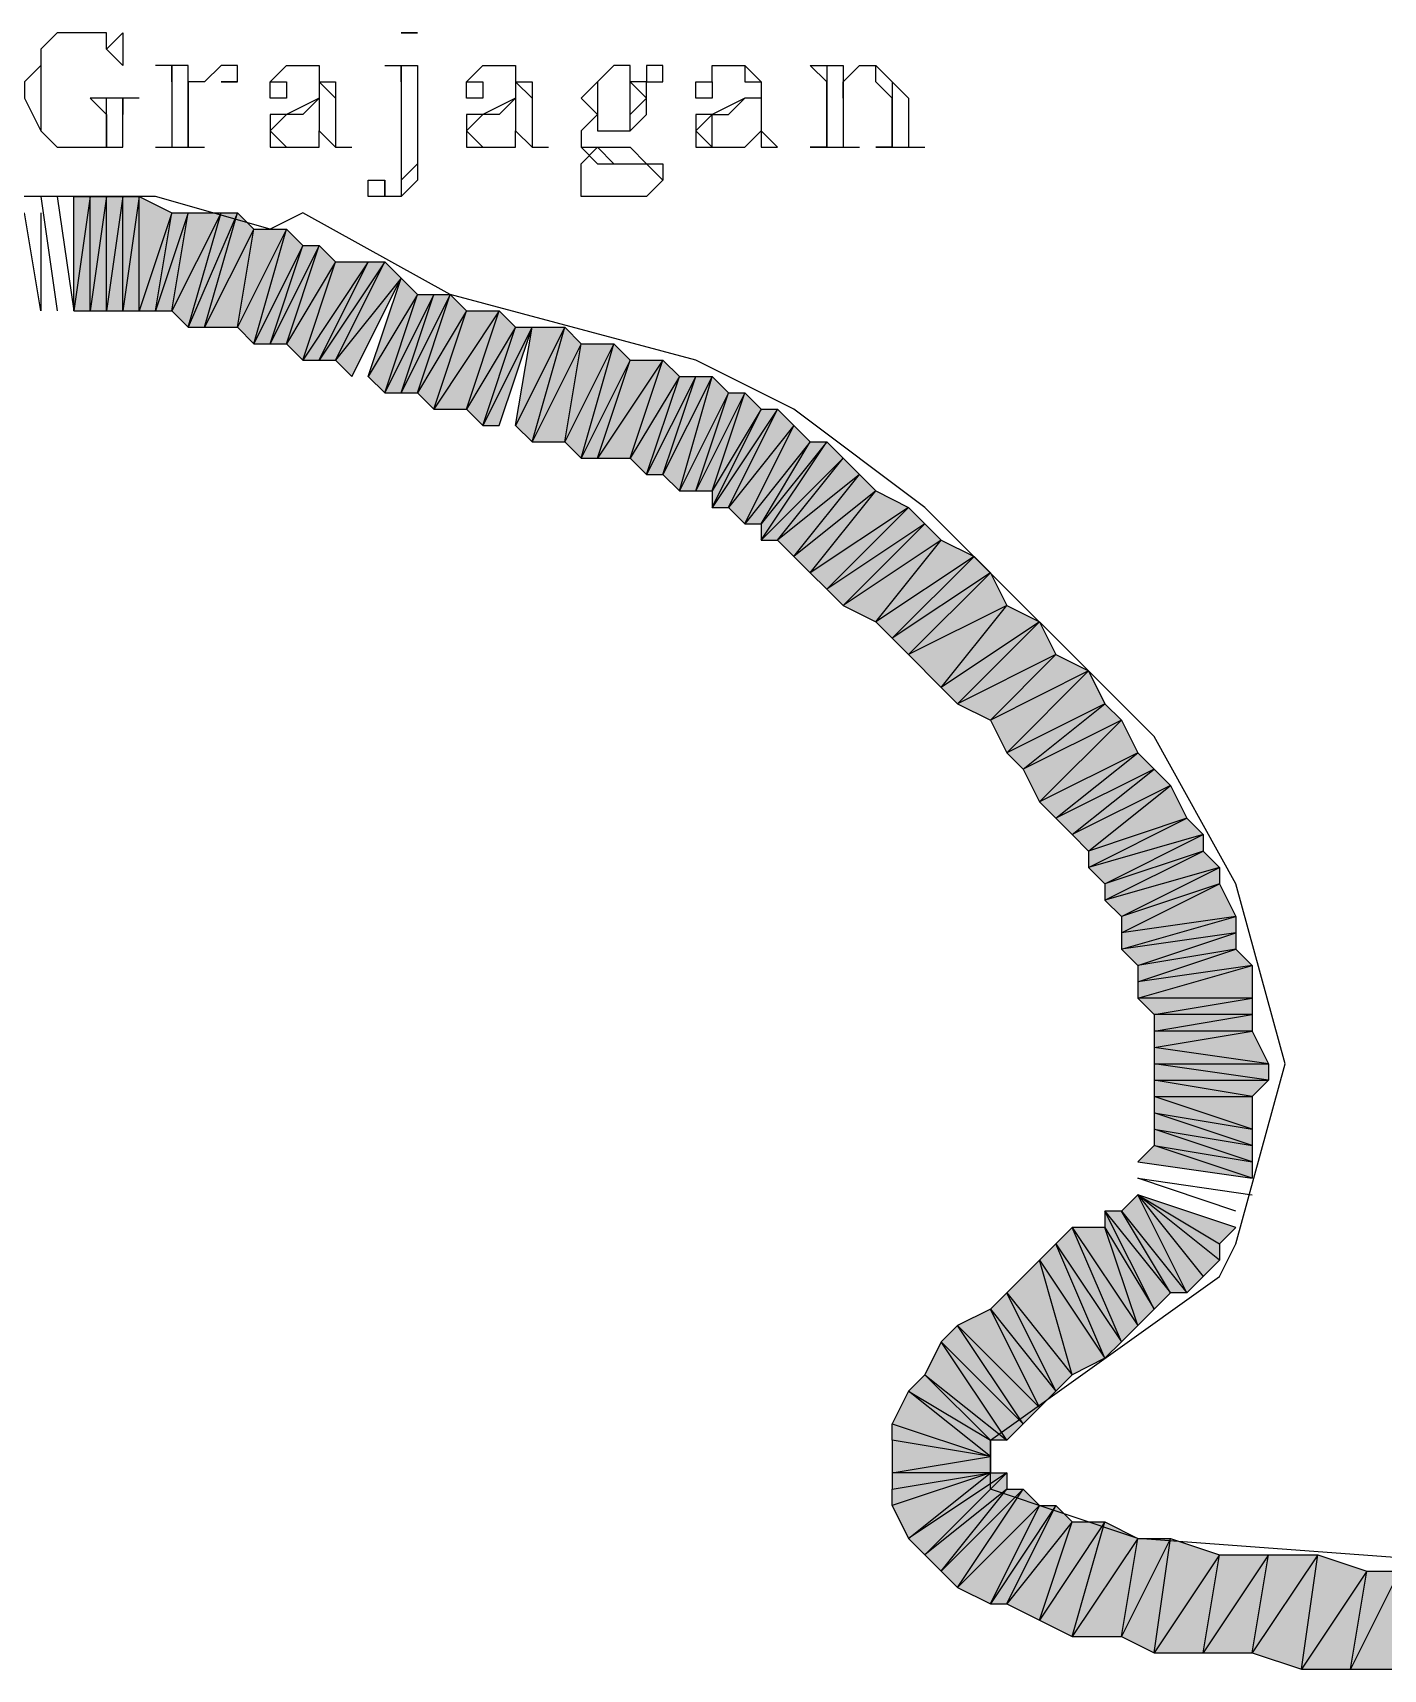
# Model space of a CAD drawing. Header units: millimetres. Extents: x 658 to 813, y 806 to 883.
# Drawn here: x 789.1546 to 789.4054, y 862.0133 to 862.3173 of the extents above; entities that cross this region are included whole.
import ezdxf

# ---------------------------------------------------------------- set-up
doc = ezdxf.new("R2010")
doc.units = ezdxf.units.MM
doc.header["$LTSCALE"] = 0.1
doc.linetypes.add('atContinuous2', pattern=[0])
for name, color, linetype in [('PANTAI', 7, 'Continuous'), ('pantai1', 7, 'Continuous'), ('TEXT', 8, 'Continuous'), ('zat_Mask_solid', 7, 'Continuous')]:
    doc.layers.add(name, color=color, linetype=linetype)

msp = doc.modelspace()

# ---------------------------------------------------------------- hatches: boundary and pattern name
at = {"layer": 'pantai1'}
h = msp.add_hatch(color=7, dxfattribs=at)
h.paths.add_polyline_path([(789.16522, 862.26561), (789.16522, 862.28689), (789.16218, 862.26561)], flags=17)
h.paths.add_polyline_path([(789.16522, 862.28689), (789.16218, 862.26561), (789.16218, 862.28689)], flags=17)
h = msp.add_hatch(color=7, dxfattribs=at)
h.paths.add_polyline_path([(789.16826, 862.26561), (789.16826, 862.28689), (789.16522, 862.26561)], flags=17)
h.paths.add_polyline_path([(789.16826, 862.28689), (789.16522, 862.26561), (789.16522, 862.28689)], flags=17)
h = msp.add_hatch(color=7, dxfattribs=at)
h.paths.add_polyline_path([(789.1713, 862.26561), (789.1713, 862.28689), (789.16826, 862.26561)], flags=17)
h.paths.add_polyline_path([(789.1713, 862.28689), (789.16826, 862.26561), (789.16826, 862.28689)], flags=17)
h = msp.add_hatch(color=7, dxfattribs=at)
h.paths.add_polyline_path([(789.17434, 862.26561), (789.17434, 862.28689), (789.1713, 862.26561)], flags=17)
h.paths.add_polyline_path([(789.17434, 862.28689), (789.1713, 862.26561), (789.1713, 862.28689)], flags=17)
h = msp.add_hatch(color=7, dxfattribs=at)
h.paths.add_polyline_path([(789.17738, 862.26561), (789.18042, 862.28385), (789.17434, 862.26561)], flags=17)
h.paths.add_polyline_path([(789.18042, 862.28385), (789.17434, 862.26561), (789.17434, 862.28689)])
h = msp.add_hatch(color=7, dxfattribs=at)
h.paths.add_polyline_path([(789.18042, 862.26561), (789.18346, 862.28385), (789.17738, 862.26561)], flags=17)
h.paths.add_polyline_path([(789.18346, 862.28385), (789.17738, 862.26561), (789.18042, 862.28385)], flags=17)
h = msp.add_hatch(color=7, dxfattribs=at)
h.paths.add_polyline_path([(789.18346, 862.26257), (789.18954, 862.28385), (789.18042, 862.26561)])
h.paths.add_polyline_path([(789.18954, 862.28385), (789.18042, 862.26561), (789.18346, 862.28385)], flags=17)
h = msp.add_hatch(color=7, dxfattribs=at)
h.paths.add_polyline_path([(789.1865, 862.26257), (789.19258, 862.28385), (789.18346, 862.26257)], flags=17)
h.paths.add_polyline_path([(789.19258, 862.28385), (789.18346, 862.26257), (789.18954, 862.28385)], flags=17)
h = msp.add_hatch(color=7, dxfattribs=at)
h.paths.add_polyline_path([(789.19258, 862.26257), (789.19562, 862.28081), (789.1865, 862.26257)], flags=17)
h.paths.add_polyline_path([(789.19562, 862.28081), (789.1865, 862.26257), (789.19258, 862.28385)])
h = msp.add_hatch(color=7, dxfattribs=at)
h.paths.add_polyline_path([(789.19562, 862.25953), (789.2017, 862.28081), (789.19258, 862.26257)])
h.paths.add_polyline_path([(789.2017, 862.28081), (789.19258, 862.26257), (789.19562, 862.28081)], flags=17)
h = msp.add_hatch(color=7, dxfattribs=at)
h.paths.add_polyline_path([(789.19866, 862.25953), (789.20474, 862.27777), (789.19562, 862.25953)], flags=17)
h.paths.add_polyline_path([(789.20474, 862.27777), (789.19562, 862.25953), (789.2017, 862.28081)])
h = msp.add_hatch(color=7, dxfattribs=at)
h.paths.add_polyline_path([(789.2017, 862.25953), (789.20778, 862.27777), (789.19866, 862.25953)], flags=17)
h.paths.add_polyline_path([(789.20778, 862.27777), (789.19866, 862.25953), (789.20474, 862.27777)], flags=17)
h = msp.add_hatch(color=7, dxfattribs=at)
h.paths.add_polyline_path([(789.20778, 862.25649), (789.2169, 862.27473), (789.20474, 862.25649)], flags=17)
h.paths.add_polyline_path([(789.2169, 862.27473), (789.20474, 862.25649), (789.21082, 862.27473)], flags=17)
h = msp.add_hatch(color=7, dxfattribs=at)
h.paths.add_polyline_path([(789.21082, 862.25649), (789.21994, 862.27473), (789.20778, 862.25649)], flags=17)
h.paths.add_polyline_path([(789.21994, 862.27473), (789.20778, 862.25649), (789.2169, 862.27473)], flags=17)
for points in [[(789.22298, 862.27169), (789.21082, 862.25649), (789.21994, 862.27473)], [(789.21386, 862.25345), (789.22298, 862.27169), (789.21082, 862.25649)], [(789.31418, 862.04673), (789.33242, 862.04977), (789.31418, 862.04977)]]:
    msp.add_hatch(color=7, dxfattribs=at).paths.add_polyline_path(points)
h = msp.add_hatch(color=7, dxfattribs=at)
h.paths.add_polyline_path([(789.22298, 862.25041), (789.22906, 862.26865), (789.21994, 862.25041)], flags=17)
h.paths.add_polyline_path([(789.22906, 862.26865), (789.21994, 862.25041), (789.22602, 862.26865)], flags=17)
h = msp.add_hatch(color=7, dxfattribs=at)
h.paths.add_polyline_path([(789.22602, 862.25041), (789.2321, 862.26865), (789.22298, 862.25041)], flags=17)
h.paths.add_polyline_path([(789.2321, 862.26865), (789.22298, 862.25041), (789.22906, 862.26865)], flags=17)
h = msp.add_hatch(color=7, dxfattribs=at)
h.paths.add_polyline_path([(789.23514, 862.24737), (789.24122, 862.26561), (789.22906, 862.24737)], flags=17)
h.paths.add_polyline_path([(789.24122, 862.26561), (789.22906, 862.24737), (789.23514, 862.26561)], flags=17)
h = msp.add_hatch(color=7, dxfattribs=at)
h.paths.add_polyline_path([(789.24122, 862.24433), (789.2473, 862.26257), (789.23818, 862.24433)], flags=17)
h.paths.add_polyline_path([(789.2473, 862.26257), (789.23818, 862.24433), (789.24426, 862.26257)], flags=17)
h = msp.add_hatch(color=7, dxfattribs=at)
h.paths.add_polyline_path([(789.2473, 862.24129), (789.25338, 862.26257), (789.24426, 862.24433)])
h.paths.add_polyline_path([(789.25338, 862.26257), (789.24426, 862.24433), (789.2473, 862.26257)], flags=17)
h = msp.add_hatch(color=7, dxfattribs=at)
h.paths.add_polyline_path([(789.25338, 862.24129), (789.25642, 862.25953), (789.2473, 862.24129)], flags=17)
h.paths.add_polyline_path([(789.25642, 862.25953), (789.2473, 862.24129), (789.25338, 862.26257)])
h = msp.add_hatch(color=7, dxfattribs=at)
h.paths.add_polyline_path([(789.25642, 862.23825), (789.2625, 862.25953), (789.25338, 862.24129)])
h.paths.add_polyline_path([(789.2625, 862.25953), (789.25338, 862.24129), (789.25642, 862.25953)], flags=17)
h = msp.add_hatch(color=7, dxfattribs=at)
h.paths.add_polyline_path([(789.25946, 862.23825), (789.26554, 862.25649), (789.25642, 862.23825)], flags=17)
h.paths.add_polyline_path([(789.26554, 862.25649), (789.25642, 862.23825), (789.2625, 862.25953)])
h = msp.add_hatch(color=7, dxfattribs=at)
h.paths.add_polyline_path([(789.26554, 862.23825), (789.27162, 862.25649), (789.25946, 862.23825)], flags=17)
h.paths.add_polyline_path([(789.27162, 862.25649), (789.25946, 862.23825), (789.26554, 862.25649)], flags=17)
h = msp.add_hatch(color=7, dxfattribs=at)
h.paths.add_polyline_path([(789.27162, 862.23521), (789.2777, 862.25345), (789.26858, 862.23521)], flags=17)
h.paths.add_polyline_path([(789.2777, 862.25345), (789.26858, 862.23521), (789.27466, 862.25345)], flags=17)
h = msp.add_hatch(color=7, dxfattribs=at)
h.paths.add_polyline_path([(789.27466, 862.23217), (789.28074, 862.25345), (789.27162, 862.23521)])
h.paths.add_polyline_path([(789.28074, 862.25345), (789.27162, 862.23521), (789.2777, 862.25345)], flags=17)
h = msp.add_hatch(color=7, dxfattribs=at)
h.paths.add_polyline_path([(789.2777, 862.23217), (789.28378, 862.25041), (789.27466, 862.23217)], flags=17)
h.paths.add_polyline_path([(789.28378, 862.25041), (789.27466, 862.23217), (789.28074, 862.25345)])
h = msp.add_hatch(color=7, dxfattribs=at)
h.paths.add_polyline_path([(789.28074, 862.23217), (789.28682, 862.25041), (789.2777, 862.23217)], flags=17)
h.paths.add_polyline_path([(789.28682, 862.25041), (789.2777, 862.23217), (789.28378, 862.25041)], flags=17)
h = msp.add_hatch(color=7, dxfattribs=at)
h.paths.add_polyline_path([(789.28378, 862.22913), (789.2929, 862.24737), (789.28074, 862.22913)], flags=17)
h.paths.add_polyline_path([(789.2929, 862.24737), (789.28074, 862.22913), (789.28986, 862.24737)], flags=17)
h.paths.add_polyline_path([(789.28074, 862.22913), (789.28986, 862.24737), (789.28074, 862.23217)], flags=0)
h = msp.add_hatch(color=7, dxfattribs=at)
h.paths.add_polyline_path([(789.28986, 862.22609), (789.29898, 862.24129), (789.28682, 862.22609)], flags=17)
h.paths.add_polyline_path([(789.29898, 862.24129), (789.28682, 862.22609), (789.29594, 862.24433)])
h = msp.add_hatch(color=7, dxfattribs=at)
h.paths.add_polyline_path([(789.2929, 862.22305), (789.30506, 862.23825), (789.28986, 862.22305)], flags=17)
h.paths.add_polyline_path([(789.30506, 862.23825), (789.28986, 862.22305), (789.30202, 862.24129)])
h.paths.add_polyline_path([(789.28986, 862.22305), (789.30202, 862.24129), (789.28986, 862.22609)], flags=17)
h.paths.add_polyline_path([(789.30202, 862.24129), (789.28986, 862.22609), (789.29898, 862.24129)], flags=16)
h = msp.add_hatch(color=7, dxfattribs=at)
h.paths.add_polyline_path([(789.37194, 862.16833), (789.35066, 862.16225), (789.3689, 862.17137)])
h.paths.add_polyline_path([(789.35066, 862.16225), (789.3689, 862.17137), (789.35066, 862.16529)], flags=17)
h = msp.add_hatch(color=7, dxfattribs=at)
h.paths.add_polyline_path([(789.37194, 862.16529), (789.3537, 862.15921), (789.37194, 862.16833)], flags=17)
h.paths.add_polyline_path([(789.3537, 862.15921), (789.37194, 862.16833), (789.35066, 862.16225)])
h = msp.add_hatch(color=7, dxfattribs=at)
h.paths.add_polyline_path([(789.37498, 862.16225), (789.3537, 862.15617), (789.37194, 862.16529)])
h.paths.add_polyline_path([(789.3537, 862.15617), (789.37194, 862.16529), (789.3537, 862.15921)], flags=17)
h = msp.add_hatch(color=7, dxfattribs=at)
h.paths.add_polyline_path([(789.37498, 862.15921), (789.35674, 862.15313), (789.37498, 862.16225)], flags=17)
h.paths.add_polyline_path([(789.35674, 862.15313), (789.37498, 862.16225), (789.3537, 862.15617)])
h = msp.add_hatch(color=7, dxfattribs=at)
h.paths.add_polyline_path([(789.37802, 862.15313), (789.35674, 862.15009), (789.37498, 862.15921)])
h.paths.add_polyline_path([(789.35674, 862.15009), (789.37498, 862.15921), (789.35674, 862.15313)], flags=17)
h = msp.add_hatch(color=7, dxfattribs=at)
h.paths.add_polyline_path([(789.37802, 862.15009), (789.35674, 862.14705), (789.37802, 862.15313)], flags=17)
h.paths.add_polyline_path([(789.35674, 862.14705), (789.37802, 862.15313), (789.35674, 862.15009)], flags=17)
h = msp.add_hatch(color=7, dxfattribs=at)
h.paths.add_polyline_path([(789.37802, 862.14705), (789.35978, 862.14401), (789.37802, 862.15009)], flags=17)
h.paths.add_polyline_path([(789.35978, 862.14401), (789.37802, 862.15009), (789.35674, 862.14705)])
h = msp.add_hatch(color=7, dxfattribs=at)
h.paths.add_polyline_path([(789.38106, 862.14401), (789.35978, 862.14097), (789.37802, 862.14705)])
h.paths.add_polyline_path([(789.35978, 862.14097), (789.37802, 862.14705), (789.35978, 862.14401)], flags=17)
h = msp.add_hatch(color=7, dxfattribs=at)
h.paths.add_polyline_path([(789.38106, 862.13793), (789.35978, 862.13793), (789.38106, 862.14401)], flags=17)
h.paths.add_polyline_path([(789.35978, 862.13793), (789.38106, 862.14401), (789.35978, 862.14097)], flags=17)
h = msp.add_hatch(color=7, dxfattribs=at)
h.paths.add_polyline_path([(789.38106, 862.13489), (789.36282, 862.13489), (789.38106, 862.13793)], flags=17)
h.paths.add_polyline_path([(789.36282, 862.13489), (789.38106, 862.13793), (789.35978, 862.13793)])
h = msp.add_hatch(color=7, dxfattribs=at)
h.paths.add_polyline_path([(789.38106, 862.13185), (789.36282, 862.13185), (789.38106, 862.13489)], flags=17)
h.paths.add_polyline_path([(789.36282, 862.13185), (789.38106, 862.13489), (789.36282, 862.13489)], flags=17)
h = msp.add_hatch(color=7, dxfattribs=at)
h.paths.add_polyline_path([(789.36282, 862.12577), (789.3841, 862.12577), (789.36282, 862.12881)], flags=16)
h.paths.add_polyline_path([(789.3841, 862.12577), (789.36282, 862.12881), (789.38106, 862.13185)])
h.paths.add_polyline_path([(789.36282, 862.12881), (789.38106, 862.13185), (789.36282, 862.13185)], flags=17)
h = msp.add_hatch(color=7, dxfattribs=at)
h.paths.add_polyline_path([(789.36282, 862.12273), (789.3841, 862.12273), (789.36282, 862.12577)], flags=16)
h.paths.add_polyline_path([(789.3841, 862.12273), (789.36282, 862.12577), (789.3841, 862.12577)])
h = msp.add_hatch(color=7, dxfattribs=at)
h.paths.add_polyline_path([(789.36282, 862.11969), (789.38106, 862.11969), (789.36282, 862.12273)], flags=16)
h.paths.add_polyline_path([(789.38106, 862.11969), (789.36282, 862.12273), (789.3841, 862.12273)])
h = msp.add_hatch(color=7, dxfattribs=at)
h.paths.add_polyline_path([(789.36282, 862.11665), (789.38106, 862.11361), (789.36282, 862.11969)], flags=17)
h.paths.add_polyline_path([(789.38106, 862.11361), (789.36282, 862.11969), (789.38106, 862.11969)], flags=17)
h = msp.add_hatch(color=7, dxfattribs=at)
h.paths.add_polyline_path([(789.36282, 862.11361), (789.38106, 862.11057), (789.36282, 862.11665)], flags=17)
h.paths.add_polyline_path([(789.38106, 862.11057), (789.36282, 862.11665), (789.38106, 862.11361)], flags=17)
h = msp.add_hatch(color=7, dxfattribs=at)
h.paths.add_polyline_path([(789.36282, 862.11057), (789.38106, 862.10753), (789.36282, 862.11361)], flags=17)
h.paths.add_polyline_path([(789.38106, 862.10753), (789.36282, 862.11361), (789.38106, 862.11057)], flags=17)
h = msp.add_hatch(color=7, dxfattribs=at)
h.paths.add_polyline_path([(789.35978, 862.10753), (789.38106, 862.10449), (789.36282, 862.11057)])
h.paths.add_polyline_path([(789.38106, 862.10449), (789.36282, 862.11057), (789.38106, 862.10753)], flags=17)
h = msp.add_hatch(color=7, dxfattribs=at)
h.paths.add_polyline_path([(789.36586, 862.08321), (789.35674, 862.09841), (789.3689, 862.08321)], flags=16)
h.paths.add_polyline_path([(789.35674, 862.09841), (789.3689, 862.08321), (789.35978, 862.10145)])
h = msp.add_hatch(color=7, dxfattribs=at)
h.paths.add_polyline_path([(789.37802, 862.09537), (789.35978, 862.10145), (789.37498, 862.09233)])
h.paths.add_polyline_path([(789.35978, 862.10145), (789.37498, 862.09233), (789.37498, 862.08929)])
h = msp.add_hatch(color=7, dxfattribs=at)
h.paths.add_polyline_path([(789.3537, 862.09537), (789.36282, 862.08017), (789.3537, 862.09841)], flags=17)
h.paths.add_polyline_path([(789.36282, 862.08017), (789.3537, 862.09841), (789.36586, 862.08321)])
h.paths.add_polyline_path([(789.3537, 862.09841), (789.36586, 862.08321), (789.35674, 862.09841)], flags=17)
h = msp.add_hatch(color=7, dxfattribs=at)
h.paths.add_polyline_path([(789.35674, 862.07409), (789.34762, 862.09537), (789.35978, 862.07713)])
h.paths.add_polyline_path([(789.34762, 862.09537), (789.35978, 862.07713), (789.3537, 862.09537)], flags=17)
h = msp.add_hatch(color=7, dxfattribs=at)
h.paths.add_polyline_path([(789.33242, 862.05585), (789.32026, 862.06801), (789.33546, 862.05585)], flags=16)
h.paths.add_polyline_path([(789.32026, 862.06801), (789.33546, 862.05585), (789.3233, 862.07409)])
h = msp.add_hatch(color=7, dxfattribs=at)
h.paths.add_polyline_path([(789.31418, 862.05889), (789.33242, 862.05281), (789.31722, 862.06497)])
h.paths.add_polyline_path([(789.33242, 862.05281), (789.31722, 862.06497), (789.33242, 862.05585)], flags=17)
h = msp.add_hatch(color=7, dxfattribs=at)
h.paths.add_polyline_path([(789.33242, 862.04977), (789.31418, 862.04977), (789.33242, 862.05281)], flags=17)
h.paths.add_polyline_path([(789.31418, 862.04977), (789.33242, 862.05281), (789.31418, 862.05585)])
h = msp.add_hatch(color=7, dxfattribs=at)
h.paths.add_polyline_path([(789.31722, 862.03761), (789.33242, 862.04977), (789.31418, 862.04369)])
h.paths.add_polyline_path([(789.33242, 862.04977), (789.31418, 862.04369), (789.31418, 862.04673)], flags=17)
h = msp.add_hatch(color=7, dxfattribs=at)
h.paths.add_polyline_path([(789.33546, 862.04673), (789.32026, 862.03457), (789.33546, 862.04977)], flags=17)
h.paths.add_polyline_path([(789.32026, 862.03457), (789.33546, 862.04977), (789.31722, 862.03761)])
h.paths.add_polyline_path([(789.33546, 862.04977), (789.31722, 862.03761), (789.33242, 862.04977)], flags=17)
h = msp.add_hatch(color=7, dxfattribs=at)
h.paths.add_polyline_path([(789.32634, 862.02849), (789.3385, 862.04673), (789.3233, 862.03153)])
h.paths.add_polyline_path([(789.3385, 862.04673), (789.3233, 862.03153), (789.33546, 862.04673)], flags=17)
h = msp.add_hatch(color=7, dxfattribs=at)
h.paths.add_polyline_path([(789.33546, 862.02545), (789.34458, 862.04369), (789.33242, 862.02545)], flags=17)
h.paths.add_polyline_path([(789.34458, 862.04369), (789.33242, 862.02545), (789.34154, 862.04369)], flags=17)
h = msp.add_hatch(color=7, dxfattribs=at)
h.paths.add_polyline_path([(789.34762, 862.01937), (789.3537, 862.04065), (789.34154, 862.02241)])
h.paths.add_polyline_path([(789.3537, 862.04065), (789.34154, 862.02241), (789.34762, 862.04065)], flags=17)
h = msp.add_hatch(color=7, dxfattribs=at)
h.paths.add_polyline_path([(789.35674, 862.01937), (789.35978, 862.03761), (789.34762, 862.01937)], flags=17)
h.paths.add_polyline_path([(789.35978, 862.03761), (789.34762, 862.01937), (789.3537, 862.04065)])
h = msp.add_hatch(color=7, dxfattribs=at)
h.paths.add_polyline_path([(789.36282, 862.01633), (789.36586, 862.03761), (789.35674, 862.01937)])
h.paths.add_polyline_path([(789.36586, 862.03761), (789.35674, 862.01937), (789.35978, 862.03761)], flags=17)
h = msp.add_hatch(color=7, dxfattribs=at)
h.paths.add_polyline_path([(789.37194, 862.01633), (789.37498, 862.03457), (789.36282, 862.01633)], flags=17)
h.paths.add_polyline_path([(789.37498, 862.03457), (789.36282, 862.01633), (789.36586, 862.03761)])
h = msp.add_hatch(color=7, dxfattribs=at)
h.paths.add_polyline_path([(789.38106, 862.01633), (789.3841, 862.03457), (789.37194, 862.01633)], flags=17)
h.paths.add_polyline_path([(789.3841, 862.03457), (789.37194, 862.01633), (789.37498, 862.03457)], flags=17)
h = msp.add_hatch(color=7, dxfattribs=at)
h.paths.add_polyline_path([(789.39018, 862.01329), (789.39322, 862.03457), (789.38106, 862.01633)])
h.paths.add_polyline_path([(789.39322, 862.03457), (789.38106, 862.01633), (789.3841, 862.03457)], flags=17)
h = msp.add_hatch(color=7, dxfattribs=at)
h.paths.add_polyline_path([(789.3993, 862.01329), (789.40234, 862.03153), (789.39018, 862.01329)], flags=17)
h.paths.add_polyline_path([(789.40234, 862.03153), (789.39018, 862.01329), (789.39322, 862.03457)])
h = msp.add_hatch(color=7, dxfattribs=at)
h.paths.add_polyline_path([(789.40842, 862.01329), (789.40842, 862.03153), (789.3993, 862.01329)], flags=17)
h.paths.add_polyline_path([(789.40842, 862.03153), (789.3993, 862.01329), (789.40234, 862.03153)], flags=17)
at = {"layer": 'zat_Mask_solid'}
for points in [[(789.21082, 862.27473), (789.2017, 862.25953), (789.20778, 862.27777)], [(789.20474, 862.25649), (789.21082, 862.27473), (789.2017, 862.25953)], [(789.22602, 862.26865), (789.2169, 862.25345), (789.22298, 862.27169)], [(789.21994, 862.25041), (789.22602, 862.26865), (789.2169, 862.25345)], [(789.23514, 862.26561), (789.22602, 862.25041), (789.2321, 862.26865)], [(789.22906, 862.24737), (789.23514, 862.26561), (789.22602, 862.25041)], [(789.24426, 862.26257), (789.23514, 862.24737), (789.24122, 862.26561)], [(789.23818, 862.24433), (789.24426, 862.26257), (789.23514, 862.24737)], [(789.27466, 862.25345), (789.26554, 862.23825), (789.27162, 862.25649)], [(789.26858, 862.23521), (789.27466, 862.25345), (789.26554, 862.23825)], [(789.28986, 862.24737), (789.28074, 862.23217), (789.28682, 862.25041)], [(789.29594, 862.24433), (789.28378, 862.22913), (789.2929, 862.24737)], [(789.28682, 862.22609), (789.29594, 862.24433), (789.28378, 862.22913)], [(789.3081, 862.23521), (789.2929, 862.22305), (789.30506, 862.23825)], [(789.29594, 862.22001), (789.3081, 862.23521), (789.2929, 862.22305)], [(789.31114, 862.23217), (789.29594, 862.22001), (789.3081, 862.23521)], [(789.29898, 862.21697), (789.31114, 862.23217), (789.29594, 862.22001)], [(789.31722, 862.22913), (789.29898, 862.21697), (789.31114, 862.23217)], [(789.30202, 862.21393), (789.31722, 862.22913), (789.29898, 862.21697)], [(789.32026, 862.22609), (789.30202, 862.21393), (789.31722, 862.22913)], [(789.30506, 862.21089), (789.32026, 862.22609), (789.30202, 862.21393)], [(789.3233, 862.22305), (789.30506, 862.21089), (789.32026, 862.22609)], [(789.31114, 862.20785), (789.3233, 862.22305), (789.30506, 862.21089)], [(789.32938, 862.22001), (789.31114, 862.20785), (789.3233, 862.22305)], [(789.31418, 862.20481), (789.32938, 862.22001), (789.31114, 862.20785)], [(789.33242, 862.21697), (789.31418, 862.20481), (789.32938, 862.22001)], [(789.31722, 862.20177), (789.33242, 862.21697), (789.31418, 862.20481)], [(789.33546, 862.21089), (789.31722, 862.20177), (789.33242, 862.21697)], [(789.3233, 862.19569), (789.33546, 862.21089), (789.31722, 862.20177)], [(789.34154, 862.20785), (789.3233, 862.19569), (789.33546, 862.21089)], [(789.32634, 862.19265), (789.34154, 862.20785), (789.3233, 862.19569)], [(789.34458, 862.20177), (789.32634, 862.19265), (789.34154, 862.20785)], [(789.33242, 862.18961), (789.34458, 862.20177), (789.32634, 862.19265)], [(789.35066, 862.19873), (789.33242, 862.18961), (789.34458, 862.20177)], [(789.33546, 862.18353), (789.35066, 862.19873), (789.33242, 862.18961)], [(789.3537, 862.19265), (789.33546, 862.18353), (789.35066, 862.19873)], [(789.3385, 862.18049), (789.3537, 862.19265), (789.33546, 862.18353)], [(789.35674, 862.18961), (789.3385, 862.18049), (789.3537, 862.19265)], [(789.34154, 862.17441), (789.35674, 862.18961), (789.3385, 862.18049)], [(789.35978, 862.18353), (789.34154, 862.17441), (789.35674, 862.18961)], [(789.34458, 862.17137), (789.35978, 862.18353), (789.34154, 862.17441)], [(789.36282, 862.18049), (789.34458, 862.17137), (789.35978, 862.18353)], [(789.34762, 862.16833), (789.36282, 862.18049), (789.34458, 862.17137)], [(789.36586, 862.17745), (789.34762, 862.16833), (789.36282, 862.18049)], [(789.35066, 862.16529), (789.36586, 862.17745), (789.34762, 862.16833)], [(789.3689, 862.17137), (789.35066, 862.16529), (789.36586, 862.17745)], [(789.3689, 862.08321), (789.35978, 862.10145), (789.37194, 862.08625)], [(789.35978, 862.10145), (789.37194, 862.08625), (789.37498, 862.08929)], [(789.34458, 862.09233), (789.35674, 862.07409), (789.34762, 862.09537)], [(789.35978, 862.07713), (789.3537, 862.09537), (789.36282, 862.08017)], [(789.34154, 862.08929), (789.3537, 862.07105), (789.34458, 862.09233)], [(789.3537, 862.07105), (789.34458, 862.09233), (789.35674, 862.07409)], [(789.33546, 862.08321), (789.34762, 862.06801), (789.34154, 862.08929)], [(789.34762, 862.06801), (789.34154, 862.08929), (789.3537, 862.07105)], [(789.33242, 862.08017), (789.34458, 862.06497), (789.33546, 862.08321)], [(789.34458, 862.06497), (789.33546, 862.08321), (789.34762, 862.06801)], [(789.32634, 862.07713), (789.34154, 862.06193), (789.33242, 862.08017)], [(789.34154, 862.06193), (789.33242, 862.08017), (789.34458, 862.06497)], [(789.3233, 862.07409), (789.3385, 862.05889), (789.32634, 862.07713)], [(789.3385, 862.05889), (789.32634, 862.07713), (789.34154, 862.06193)], [(789.33546, 862.05585), (789.3233, 862.07409), (789.3385, 862.05889)], [(789.31722, 862.06497), (789.33242, 862.05585), (789.32026, 862.06801)], [(789.33242, 862.05281), (789.31418, 862.05585), (789.31418, 862.05889)], [(789.3233, 862.03153), (789.33546, 862.04673), (789.32026, 862.03457)], [(789.34154, 862.04369), (789.32634, 862.02849), (789.3385, 862.04673)], [(789.33242, 862.02545), (789.34154, 862.04369), (789.32634, 862.02849)], [(789.34762, 862.04065), (789.33546, 862.02545), (789.34458, 862.04369)], [(789.34154, 862.02241), (789.34762, 862.04065), (789.33546, 862.02545)]]:
    msp.add_hatch(color=7, dxfattribs=at).paths.add_polyline_path(points)

# ---------------------------------------------------------------- linework, layer by layer
at = {"layer": 'PANTAI', "color": 7}
msp.add_lwpolyline([(789.44186, 862.03153), (789.35978, 862.03761), (789.33242, 862.04673), (789.33242, 862.05585), (789.37498, 862.08625), (789.37802, 862.09233), (789.38714, 862.12577), (789.37802, 862.15921), (789.36282, 862.18657), (789.32026, 862.22913), (789.29594, 862.24737), (789.2777, 862.25649), (789.2321, 862.26865), (789.20474, 862.28385), (789.19866, 862.28081), (789.17738, 862.28689), (789.15002, 862.28689)], dxfattribs=at)
at = {"layer": 'pantai1', "color": 7, "linetype": 'atContinuous2'}
for p, q in [((789.37802, 862.09537), (789.35978, 862.10145)), ((789.35978, 862.10145), (789.37498, 862.09233)), ((789.35978, 862.10145), (789.37498, 862.09233)), ((789.37498, 862.08929), (789.35978, 862.10145)), ((789.37498, 862.09233), (789.37802, 862.09537)), ((789.37498, 862.09233), (789.37498, 862.08929))]:
    msp.add_line(p, q, dxfattribs=at)
at = {"layer": 'pantai1', "color": 7}
for points in [[(789.1561, 862.28689), (789.15914, 862.26561)], [(789.15914, 862.28689), (789.16218, 862.26561)], [(789.16522, 862.26561), (789.16522, 862.28689), (789.16218, 862.26561), (789.16522, 862.26561)], [(789.16522, 862.28689), (789.16218, 862.26561), (789.16218, 862.28689), (789.16522, 862.28689)], [(789.16826, 862.26561), (789.16826, 862.28689), (789.16522, 862.26561), (789.16826, 862.26561)], [(789.16826, 862.28689), (789.16522, 862.26561), (789.16522, 862.28689), (789.16826, 862.28689)], [(789.1713, 862.26561), (789.1713, 862.28689), (789.16826, 862.26561), (789.1713, 862.26561)], [(789.1713, 862.28689), (789.16826, 862.26561), (789.16826, 862.28689), (789.1713, 862.28689)], [(789.17434, 862.26561), (789.17434, 862.28689), (789.1713, 862.26561), (789.17434, 862.26561)], [(789.17434, 862.28689), (789.1713, 862.26561), (789.1713, 862.28689), (789.17434, 862.28689)], [(789.18042, 862.28385), (789.17434, 862.26561), (789.17434, 862.28689), (789.18042, 862.28385)], [(789.1561, 862.28385), (789.1561, 862.26561), (789.15306, 862.28385)], [(789.17738, 862.26561), (789.18042, 862.28385), (789.17434, 862.26561), (789.17738, 862.26561)], [(789.18042, 862.26561), (789.18346, 862.28385), (789.17738, 862.26561), (789.18042, 862.26561)], [(789.18346, 862.28385), (789.17738, 862.26561), (789.18042, 862.28385), (789.18346, 862.28385)], [(789.18346, 862.26257), (789.18954, 862.28385), (789.18042, 862.26561), (789.18346, 862.26257)], [(789.18954, 862.28385), (789.18042, 862.26561), (789.18346, 862.28385), (789.18954, 862.28385)], [(789.1865, 862.26257), (789.19258, 862.28385), (789.18346, 862.26257), (789.1865, 862.26257)], [(789.19258, 862.28385), (789.18346, 862.26257), (789.18954, 862.28385), (789.19258, 862.28385)], [(789.19562, 862.28081), (789.1865, 862.26257), (789.19258, 862.28385), (789.19562, 862.28081)], [(789.19258, 862.26257), (789.19562, 862.28081), (789.1865, 862.26257), (789.19258, 862.26257)], [(789.19562, 862.25953), (789.2017, 862.28081), (789.19258, 862.26257), (789.19562, 862.25953)], [(789.2017, 862.28081), (789.19258, 862.26257), (789.19562, 862.28081), (789.2017, 862.28081)], [(789.20474, 862.27777), (789.19562, 862.25953), (789.2017, 862.28081), (789.20474, 862.27777)], [(789.19866, 862.25953), (789.20474, 862.27777), (789.19562, 862.25953), (789.19866, 862.25953)], [(789.2017, 862.25953), (789.20778, 862.27777), (789.19866, 862.25953), (789.2017, 862.25953)], [(789.20778, 862.27777), (789.19866, 862.25953), (789.20474, 862.27777), (789.20778, 862.27777)], [(789.21082, 862.27473), (789.2017, 862.25953), (789.20778, 862.27777), (789.21082, 862.27473)], [(789.20474, 862.25649), (789.21082, 862.27473), (789.2017, 862.25953), (789.20474, 862.25649)], [(789.20778, 862.25649), (789.2169, 862.27473), (789.20474, 862.25649), (789.20778, 862.25649)], [(789.2169, 862.27473), (789.20474, 862.25649), (789.21082, 862.27473), (789.2169, 862.27473)], [(789.21082, 862.25649), (789.21994, 862.27473), (789.20778, 862.25649), (789.21082, 862.25649)], [(789.21994, 862.27473), (789.20778, 862.25649), (789.2169, 862.27473), (789.21994, 862.27473)], [(789.22298, 862.27169), (789.21082, 862.25649), (789.21994, 862.27473), (789.22298, 862.27169)], [(789.21386, 862.25345), (789.22298, 862.27169), (789.21082, 862.25649), (789.21386, 862.25345)], [(789.21386, 862.25345), (789.22298, 862.27169)], [(789.22602, 862.26865), (789.2169, 862.25345), (789.22298, 862.27169), (789.22602, 862.26865)], [(789.21994, 862.25041), (789.22602, 862.26865), (789.2169, 862.25345), (789.21994, 862.25041)], [(789.22298, 862.25041), (789.22906, 862.26865), (789.21994, 862.25041), (789.22298, 862.25041)], [(789.22906, 862.26865), (789.21994, 862.25041), (789.22602, 862.26865), (789.22906, 862.26865)], [(789.22602, 862.25041), (789.2321, 862.26865), (789.22298, 862.25041), (789.22602, 862.25041)], [(789.2321, 862.26865), (789.22298, 862.25041), (789.22906, 862.26865), (789.2321, 862.26865)], [(789.23514, 862.26561), (789.22602, 862.25041), (789.2321, 862.26865), (789.23514, 862.26561)], [(789.22906, 862.24737), (789.23514, 862.26561), (789.22602, 862.25041), (789.22906, 862.24737)], [(789.23514, 862.24737), (789.24122, 862.26561), (789.22906, 862.24737), (789.23514, 862.24737)], [(789.24122, 862.26561), (789.22906, 862.24737), (789.23514, 862.26561), (789.24122, 862.26561)], [(789.24426, 862.26257), (789.23514, 862.24737), (789.24122, 862.26561), (789.24426, 862.26257)], [(789.23818, 862.24433), (789.24426, 862.26257), (789.23514, 862.24737), (789.23818, 862.24433)], [(789.24122, 862.24433), (789.2473, 862.26257), (789.23818, 862.24433), (789.24122, 862.24433)], [(789.2473, 862.26257), (789.23818, 862.24433), (789.24426, 862.26257), (789.2473, 862.26257)], [(789.2473, 862.24129), (789.25338, 862.26257), (789.24426, 862.24433), (789.2473, 862.24129)], [(789.25338, 862.26257), (789.24426, 862.24433), (789.2473, 862.26257), (789.25338, 862.26257)], [(789.25642, 862.25953), (789.2473, 862.24129), (789.25338, 862.26257), (789.25642, 862.25953)], [(789.25338, 862.24129), (789.25642, 862.25953), (789.2473, 862.24129), (789.25338, 862.24129)], [(789.25642, 862.23825), (789.2625, 862.25953), (789.25338, 862.24129), (789.25642, 862.23825)], [(789.2625, 862.25953), (789.25338, 862.24129), (789.25642, 862.25953), (789.2625, 862.25953)], [(789.26554, 862.25649), (789.25642, 862.23825), (789.2625, 862.25953), (789.26554, 862.25649)], [(789.25946, 862.23825), (789.26554, 862.25649), (789.25642, 862.23825), (789.25946, 862.23825)], [(789.26554, 862.23825), (789.27162, 862.25649), (789.25946, 862.23825), (789.26554, 862.23825)], [(789.27162, 862.25649), (789.25946, 862.23825), (789.26554, 862.25649), (789.27162, 862.25649)], [(789.27466, 862.25345), (789.26554, 862.23825), (789.27162, 862.25649), (789.27466, 862.25345)], [(789.26858, 862.23521), (789.27466, 862.25345), (789.26554, 862.23825), (789.26858, 862.23521)], [(789.27162, 862.23521), (789.2777, 862.25345), (789.26858, 862.23521), (789.27162, 862.23521)], [(789.2777, 862.25345), (789.26858, 862.23521), (789.27466, 862.25345), (789.2777, 862.25345)], [(789.27466, 862.23217), (789.28074, 862.25345), (789.27162, 862.23521), (789.27466, 862.23217)], [(789.28074, 862.25345), (789.27162, 862.23521), (789.2777, 862.25345), (789.28074, 862.25345)], [(789.28378, 862.25041), (789.27466, 862.23217), (789.28074, 862.25345), (789.28378, 862.25041)], [(789.2777, 862.23217), (789.28378, 862.25041), (789.27466, 862.23217), (789.2777, 862.23217)], [(789.28074, 862.23217), (789.28682, 862.25041), (789.2777, 862.23217), (789.28074, 862.23217)], [(789.28682, 862.25041), (789.2777, 862.23217), (789.28378, 862.25041), (789.28682, 862.25041)], [(789.28986, 862.24737), (789.28074, 862.23217), (789.28682, 862.25041), (789.28986, 862.24737)], [(789.28378, 862.22913), (789.2929, 862.24737), (789.28074, 862.22913), (789.28378, 862.22913)], [(789.2929, 862.24737), (789.28074, 862.22913), (789.28986, 862.24737), (789.2929, 862.24737)], [(789.28074, 862.22913), (789.28986, 862.24737), (789.28074, 862.23217), (789.28074, 862.22913)], [(789.29594, 862.24433), (789.28378, 862.22913), (789.2929, 862.24737), (789.29594, 862.24433)], [(789.28682, 862.22609), (789.29594, 862.24433), (789.28378, 862.22913), (789.28682, 862.22609)], [(789.29898, 862.24129), (789.28682, 862.22609), (789.29594, 862.24433), (789.29898, 862.24129)], [(789.28986, 862.22609), (789.29898, 862.24129), (789.28682, 862.22609), (789.28986, 862.22609)], [(789.30506, 862.23825), (789.28986, 862.22305), (789.30202, 862.24129), (789.30506, 862.23825)], [(789.28986, 862.22305), (789.30202, 862.24129), (789.28986, 862.22609), (789.28986, 862.22305)], [(789.30202, 862.24129), (789.28986, 862.22609), (789.29898, 862.24129), (789.30202, 862.24129)], [(789.2929, 862.22305), (789.30506, 862.23825), (789.28986, 862.22305), (789.2929, 862.22305)], [(789.3081, 862.23521), (789.2929, 862.22305), (789.30506, 862.23825), (789.3081, 862.23521)], [(789.29594, 862.22001), (789.3081, 862.23521), (789.2929, 862.22305), (789.29594, 862.22001)], [(789.31114, 862.23217), (789.29594, 862.22001), (789.3081, 862.23521), (789.31114, 862.23217)], [(789.29898, 862.21697), (789.31114, 862.23217), (789.29594, 862.22001), (789.29898, 862.21697)], [(789.31722, 862.22913), (789.29898, 862.21697), (789.31114, 862.23217), (789.31722, 862.22913)], [(789.30202, 862.21393), (789.31722, 862.22913), (789.29898, 862.21697), (789.30202, 862.21393)], [(789.32026, 862.22609), (789.30202, 862.21393), (789.31722, 862.22913), (789.32026, 862.22609)], [(789.30506, 862.21089), (789.32026, 862.22609), (789.30202, 862.21393), (789.30506, 862.21089)], [(789.3233, 862.22305), (789.30506, 862.21089), (789.32026, 862.22609), (789.3233, 862.22305)], [(789.31114, 862.20785), (789.3233, 862.22305), (789.30506, 862.21089), (789.31114, 862.20785)], [(789.32938, 862.22001), (789.31114, 862.20785), (789.3233, 862.22305), (789.32938, 862.22001)], [(789.31418, 862.20481), (789.32938, 862.22001), (789.31114, 862.20785), (789.31418, 862.20481)], [(789.33242, 862.21697), (789.31418, 862.20481), (789.32938, 862.22001), (789.33242, 862.21697)], [(789.31722, 862.20177), (789.33242, 862.21697), (789.31418, 862.20481), (789.31722, 862.20177)], [(789.33546, 862.21089), (789.31722, 862.20177), (789.33242, 862.21697), (789.33546, 862.21089)], [(789.3233, 862.19569), (789.33546, 862.21089), (789.31722, 862.20177), (789.3233, 862.19569)], [(789.34154, 862.20785), (789.3233, 862.19569), (789.33546, 862.21089), (789.34154, 862.20785)], [(789.32634, 862.19265), (789.34154, 862.20785), (789.3233, 862.19569), (789.32634, 862.19265)], [(789.34458, 862.20177), (789.32634, 862.19265), (789.34154, 862.20785), (789.34458, 862.20177)], [(789.33242, 862.18961), (789.34458, 862.20177), (789.32634, 862.19265), (789.33242, 862.18961)], [(789.35066, 862.19873), (789.33242, 862.18961), (789.34458, 862.20177), (789.35066, 862.19873)], [(789.33546, 862.18353), (789.35066, 862.19873), (789.33242, 862.18961), (789.33546, 862.18353)], [(789.3537, 862.19265), (789.33546, 862.18353), (789.35066, 862.19873), (789.3537, 862.19265)], [(789.3385, 862.18049), (789.3537, 862.19265), (789.33546, 862.18353), (789.3385, 862.18049)], [(789.35674, 862.18961), (789.3385, 862.18049), (789.3537, 862.19265), (789.35674, 862.18961)], [(789.34154, 862.17441), (789.35674, 862.18961), (789.3385, 862.18049), (789.34154, 862.17441)], [(789.35978, 862.18353), (789.34154, 862.17441), (789.35674, 862.18961), (789.35978, 862.18353)], [(789.34458, 862.17137), (789.35978, 862.18353), (789.34154, 862.17441), (789.34458, 862.17137)], [(789.36282, 862.18049), (789.34458, 862.17137), (789.35978, 862.18353), (789.36282, 862.18049)], [(789.34762, 862.16833), (789.36282, 862.18049), (789.34458, 862.17137), (789.34762, 862.16833)], [(789.36586, 862.17745), (789.34762, 862.16833), (789.36282, 862.18049), (789.36586, 862.17745)], [(789.35066, 862.16529), (789.36586, 862.17745), (789.34762, 862.16833), (789.35066, 862.16529)], [(789.3689, 862.17137), (789.35066, 862.16529), (789.36586, 862.17745), (789.3689, 862.17137)], [(789.37194, 862.16833), (789.35066, 862.16225), (789.3689, 862.17137), (789.37194, 862.16833)], [(789.35066, 862.16225), (789.3689, 862.17137), (789.35066, 862.16529), (789.35066, 862.16225)], [(789.3537, 862.15921), (789.37194, 862.16833), (789.35066, 862.16225), (789.3537, 862.15921)], [(789.37194, 862.16529), (789.3537, 862.15921), (789.37194, 862.16833), (789.37194, 862.16529)], [(789.37498, 862.16225), (789.3537, 862.15617), (789.37194, 862.16529), (789.37498, 862.16225)], [(789.3537, 862.15617), (789.37194, 862.16529), (789.3537, 862.15921), (789.3537, 862.15617)], [(789.35674, 862.15313), (789.37498, 862.16225), (789.3537, 862.15617), (789.35674, 862.15313)], [(789.37498, 862.15921), (789.35674, 862.15313), (789.37498, 862.16225), (789.37498, 862.15921)], [(789.37802, 862.15313), (789.35674, 862.15009), (789.37498, 862.15921), (789.37802, 862.15313)], [(789.35674, 862.15009), (789.37498, 862.15921), (789.35674, 862.15313), (789.35674, 862.15009)], [(789.37802, 862.15009), (789.35674, 862.14705), (789.37802, 862.15313), (789.37802, 862.15009)], [(789.35674, 862.14705), (789.37802, 862.15313), (789.35674, 862.15009), (789.35674, 862.14705)], [(789.35978, 862.14401), (789.37802, 862.15009), (789.35674, 862.14705), (789.35978, 862.14401)], [(789.37802, 862.14705), (789.35978, 862.14401), (789.37802, 862.15009), (789.37802, 862.14705)], [(789.38106, 862.14401), (789.35978, 862.14097), (789.37802, 862.14705), (789.38106, 862.14401)], [(789.35978, 862.14097), (789.37802, 862.14705), (789.35978, 862.14401), (789.35978, 862.14097)], [(789.38106, 862.13793), (789.35978, 862.13793), (789.38106, 862.14401), (789.38106, 862.13793)], [(789.35978, 862.13793), (789.38106, 862.14401), (789.35978, 862.14097), (789.35978, 862.13793)], [(789.36282, 862.13489), (789.38106, 862.13793), (789.35978, 862.13793), (789.36282, 862.13489)], [(789.38106, 862.13489), (789.36282, 862.13489), (789.38106, 862.13793), (789.38106, 862.13489)], [(789.38106, 862.13185), (789.36282, 862.13185), (789.38106, 862.13489), (789.38106, 862.13185)], [(789.36282, 862.13185), (789.38106, 862.13489), (789.36282, 862.13489), (789.36282, 862.13185)], [(789.3841, 862.12577), (789.36282, 862.12881), (789.38106, 862.13185), (789.3841, 862.12577)], [(789.36282, 862.12881), (789.38106, 862.13185), (789.36282, 862.13185), (789.36282, 862.12881)], [(789.36282, 862.12577), (789.3841, 862.12577), (789.36282, 862.12881), (789.36282, 862.12577)], [(789.36282, 862.12273), (789.3841, 862.12273), (789.36282, 862.12577), (789.36282, 862.12273)], [(789.3841, 862.12273), (789.36282, 862.12577), (789.3841, 862.12577), (789.3841, 862.12273)], [(789.36282, 862.11969), (789.38106, 862.11969), (789.36282, 862.12273), (789.36282, 862.11969)], [(789.38106, 862.11969), (789.36282, 862.12273), (789.3841, 862.12273), (789.38106, 862.11969)], [(789.36282, 862.11665), (789.38106, 862.11361), (789.36282, 862.11969), (789.36282, 862.11665)], [(789.38106, 862.11361), (789.36282, 862.11969), (789.38106, 862.11969), (789.38106, 862.11361)], [(789.36282, 862.11361), (789.38106, 862.11057), (789.36282, 862.11665), (789.36282, 862.11361)], [(789.38106, 862.11057), (789.36282, 862.11665), (789.38106, 862.11361), (789.38106, 862.11057)], [(789.36282, 862.11057), (789.38106, 862.10753), (789.36282, 862.11361), (789.36282, 862.11057)], [(789.38106, 862.10753), (789.36282, 862.11361), (789.38106, 862.11057), (789.38106, 862.10753)], [(789.35978, 862.10753), (789.38106, 862.10449), (789.36282, 862.11057), (789.35978, 862.10753)], [(789.38106, 862.10449), (789.36282, 862.11057), (789.38106, 862.10753), (789.38106, 862.10449)], [(789.35978, 862.10753), (789.38106, 862.10449)], [(789.37802, 862.09841), (789.35978, 862.10449), (789.38106, 862.10145)], [(789.35674, 862.09841), (789.3689, 862.08321), (789.35978, 862.10145), (789.35674, 862.09841)], [(789.3689, 862.08321), (789.35978, 862.10145), (789.37194, 862.08625), (789.3689, 862.08321)], [(789.35978, 862.10145), (789.37194, 862.08625), (789.37498, 862.08929), (789.35978, 862.10145)], [(789.37802, 862.09537), (789.35978, 862.10145)], [(789.3537, 862.09537), (789.36282, 862.08017), (789.3537, 862.09841), (789.3537, 862.09537)], [(789.36282, 862.08017), (789.3537, 862.09841), (789.36586, 862.08321), (789.36282, 862.08017)], [(789.3537, 862.09841), (789.36586, 862.08321), (789.35674, 862.09841), (789.3537, 862.09841)], [(789.36586, 862.08321), (789.35674, 862.09841), (789.3689, 862.08321), (789.36586, 862.08321)], [(789.34458, 862.09233), (789.35674, 862.07409), (789.34762, 862.09537), (789.34458, 862.09233)], [(789.35674, 862.07409), (789.34762, 862.09537), (789.35978, 862.07713), (789.35674, 862.07409)], [(789.34762, 862.09537), (789.35978, 862.07713), (789.3537, 862.09537), (789.34762, 862.09537)], [(789.35978, 862.07713), (789.3537, 862.09537), (789.36282, 862.08017), (789.35978, 862.07713)], [(789.34154, 862.08929), (789.3537, 862.07105), (789.34458, 862.09233), (789.34154, 862.08929)], [(789.3537, 862.07105), (789.34458, 862.09233), (789.35674, 862.07409), (789.3537, 862.07105)], [(789.33546, 862.08321), (789.34762, 862.06801), (789.34154, 862.08929), (789.33546, 862.08321)], [(789.34762, 862.06801), (789.34154, 862.08929), (789.3537, 862.07105), (789.34762, 862.06801)], [(789.33242, 862.08017), (789.34458, 862.06497), (789.33546, 862.08321), (789.33242, 862.08017)], [(789.34458, 862.06497), (789.33546, 862.08321), (789.34762, 862.06801), (789.34458, 862.06497)], [(789.32634, 862.07713), (789.34154, 862.06193), (789.33242, 862.08017), (789.32634, 862.07713)], [(789.34154, 862.06193), (789.33242, 862.08017), (789.34458, 862.06497), (789.34154, 862.06193)], [(789.3233, 862.07409), (789.3385, 862.05889), (789.32634, 862.07713), (789.3233, 862.07409)], [(789.3385, 862.05889), (789.32634, 862.07713), (789.34154, 862.06193), (789.3385, 862.05889)], [(789.32026, 862.06801), (789.33546, 862.05585), (789.3233, 862.07409), (789.32026, 862.06801)], [(789.33546, 862.05585), (789.3233, 862.07409), (789.3385, 862.05889), (789.33546, 862.05585)], [(789.31722, 862.06497), (789.33242, 862.05585), (789.32026, 862.06801), (789.31722, 862.06497)], [(789.33242, 862.05585), (789.32026, 862.06801), (789.33546, 862.05585), (789.33242, 862.05585)], [(789.31418, 862.05889), (789.33242, 862.05281), (789.31722, 862.06497), (789.31418, 862.05889)], [(789.33242, 862.05281), (789.31722, 862.06497), (789.33242, 862.05585), (789.33242, 862.05281)], [(789.33242, 862.05281), (789.31418, 862.05585), (789.31418, 862.05889), (789.33242, 862.05281)], [(789.31418, 862.04977), (789.33242, 862.05281), (789.31418, 862.05585), (789.31418, 862.04977)], [(789.33242, 862.04977), (789.31418, 862.04977), (789.33242, 862.05281), (789.33242, 862.04977)], [(789.31722, 862.03761), (789.33242, 862.04977), (789.31418, 862.04369), (789.31722, 862.03761)], [(789.33242, 862.04977), (789.31418, 862.04369), (789.31418, 862.04673), (789.33242, 862.04977)], [(789.31418, 862.04673), (789.33242, 862.04977), (789.31418, 862.04977), (789.31418, 862.04673)], [(789.32026, 862.03457), (789.33546, 862.04977), (789.31722, 862.03761), (789.32026, 862.03457)], [(789.33546, 862.04977), (789.31722, 862.03761), (789.33242, 862.04977), (789.33546, 862.04977)], [(789.33546, 862.04673), (789.32026, 862.03457), (789.33546, 862.04977), (789.33546, 862.04673)], [(789.3233, 862.03153), (789.33546, 862.04673), (789.32026, 862.03457), (789.3233, 862.03153)], [(789.32634, 862.02849), (789.3385, 862.04673), (789.3233, 862.03153), (789.32634, 862.02849)], [(789.3385, 862.04673), (789.3233, 862.03153), (789.33546, 862.04673), (789.3385, 862.04673)], [(789.34154, 862.04369), (789.32634, 862.02849), (789.3385, 862.04673), (789.34154, 862.04369)], [(789.33242, 862.02545), (789.34154, 862.04369), (789.32634, 862.02849), (789.33242, 862.02545)], [(789.33546, 862.02545), (789.34458, 862.04369), (789.33242, 862.02545), (789.33546, 862.02545)], [(789.34458, 862.04369), (789.33242, 862.02545), (789.34154, 862.04369), (789.34458, 862.04369)], [(789.34762, 862.04065), (789.33546, 862.02545), (789.34458, 862.04369), (789.34762, 862.04065)], [(789.34154, 862.02241), (789.34762, 862.04065), (789.33546, 862.02545), (789.34154, 862.02241)], [(789.34762, 862.01937), (789.3537, 862.04065), (789.34154, 862.02241), (789.34762, 862.01937)], [(789.3537, 862.04065), (789.34154, 862.02241), (789.34762, 862.04065), (789.3537, 862.04065)], [(789.35978, 862.03761), (789.34762, 862.01937), (789.3537, 862.04065), (789.35978, 862.03761)], [(789.35674, 862.01937), (789.35978, 862.03761), (789.34762, 862.01937), (789.35674, 862.01937)], [(789.36282, 862.01633), (789.36586, 862.03761), (789.35674, 862.01937), (789.36282, 862.01633)], [(789.36586, 862.03761), (789.35674, 862.01937), (789.35978, 862.03761), (789.36586, 862.03761)], [(789.37498, 862.03457), (789.36282, 862.01633), (789.36586, 862.03761), (789.37498, 862.03457)], [(789.37194, 862.01633), (789.37498, 862.03457), (789.36282, 862.01633), (789.37194, 862.01633)], [(789.38106, 862.01633), (789.3841, 862.03457), (789.37194, 862.01633), (789.38106, 862.01633)], [(789.3841, 862.03457), (789.37194, 862.01633), (789.37498, 862.03457), (789.3841, 862.03457)], [(789.39018, 862.01329), (789.39322, 862.03457), (789.38106, 862.01633), (789.39018, 862.01329)], [(789.39322, 862.03457), (789.38106, 862.01633), (789.3841, 862.03457), (789.39322, 862.03457)], [(789.40234, 862.03153), (789.39018, 862.01329), (789.39322, 862.03457), (789.40234, 862.03153)], [(789.3993, 862.01329), (789.40234, 862.03153), (789.39018, 862.01329), (789.3993, 862.01329)], [(789.40842, 862.01329), (789.40842, 862.03153), (789.3993, 862.01329), (789.40842, 862.01329)], [(789.40842, 862.03153), (789.3993, 862.01329), (789.40234, 862.03153), (789.40842, 862.03153)]]:
    msp.add_lwpolyline(points, dxfattribs=at)
at = {"layer": 'TEXT', "color": 7}
for points in [[(789.16826, 862.31425), (789.1713, 862.31729), (789.1713, 862.31121), (789.16826, 862.31425), (789.16826, 862.31729), (789.16522, 862.31729), (789.16218, 862.31729), (789.15914, 862.31729), (789.1561, 862.31425), (789.1561, 862.31121), (789.15306, 862.30817), (789.15306, 862.30513), (789.1561, 862.29905), (789.15914, 862.29601), (789.16218, 862.29601), (789.16522, 862.29601), (789.16826, 862.29601), (789.1713, 862.29601), (789.1713, 862.30513)], [(789.16218, 862.31729), (789.15914, 862.31729), (789.1561, 862.31425), (789.1561, 862.30817), (789.1561, 862.30513), (789.1561, 862.29905), (789.15914, 862.29601), (789.16218, 862.29601)], [(789.22298, 862.31729), (789.22602, 862.31729), (789.22298, 862.31729), (789.22602, 862.31729)], [(789.1561, 862.31425), (789.1561, 862.31121), (789.1561, 862.30817), (789.1561, 862.30513), (789.1561, 862.29905)], [(789.18346, 862.30817), (789.18346, 862.29601), (789.18346, 862.31121), (789.17738, 862.31121)], [(789.18042, 862.31121), (789.18042, 862.29601)], [(789.18042, 862.31121), (789.18042, 862.30817), (789.18042, 862.31121)], [(789.19258, 862.30817), (789.18954, 862.30817), (789.19258, 862.30817), (789.19258, 862.31121), (789.18954, 862.31121), (789.1865, 862.30817), (789.18346, 862.30817), (789.18346, 862.30513)], [(789.19866, 862.30817), (789.2017, 862.30817), (789.2017, 862.30513), (789.19866, 862.30513), (789.19866, 862.30817), (789.2017, 862.31121), (789.20778, 862.31121), (789.20778, 862.30817), (789.21082, 862.30817), (789.21082, 862.30513), (789.21082, 862.29905), (789.21082, 862.29601), (789.21386, 862.29601)], [(789.20778, 862.31121), (789.20778, 862.30817), (789.20778, 862.29905), (789.21082, 862.29601), (789.21386, 862.29601)], [(789.21994, 862.31121), (789.22602, 862.31121), (789.22602, 862.29297), (789.22602, 862.28993), (789.22298, 862.28689), (789.21994, 862.28689), (789.2169, 862.28689), (789.2169, 862.28993), (789.21994, 862.28993), (789.21994, 862.28689), (789.21994, 862.28993)], [(789.22298, 862.31121), (789.22298, 862.29297), (789.22298, 862.28689)], [(789.22298, 862.31121), (789.22298, 862.30817), (789.22298, 862.31121)], [(789.23514, 862.30817), (789.23818, 862.30817), (789.23818, 862.30513), (789.23514, 862.30513), (789.23514, 862.30817), (789.23818, 862.31121), (789.24426, 862.31121), (789.24426, 862.30817), (789.2473, 862.30817), (789.2473, 862.30513), (789.2473, 862.29905), (789.2473, 862.29601), (789.25034, 862.29601)], [(789.24426, 862.31121), (789.24426, 862.30817), (789.24426, 862.29905), (789.2473, 862.29601), (789.25034, 862.29601)], [(789.2625, 862.31121), (789.25946, 862.30817), (789.25642, 862.30513), (789.25946, 862.30209), (789.25946, 862.29905), (789.2625, 862.29905), (789.26554, 862.29905), (789.26858, 862.30209), (789.26858, 862.30513), (789.26858, 862.30817), (789.26554, 862.30817), (789.26554, 862.31121), (789.2625, 862.31121)], [(789.2625, 862.31121), (789.25946, 862.30817), (789.25946, 862.30209), (789.25946, 862.29905), (789.2625, 862.29905)], [(789.26858, 862.30817), (789.27162, 862.30817), (789.27162, 862.31121), (789.26858, 862.31121), (789.26858, 862.30817), (789.26554, 862.30817)], [(789.26554, 862.29905), (789.26554, 862.30209), (789.26554, 862.30817), (789.26554, 862.31121)], [(789.28074, 862.30817), (789.28074, 862.30513), (789.2777, 862.30513), (789.2777, 862.30817), (789.28074, 862.30817), (789.28074, 862.31121), (789.28682, 862.31121), (789.28986, 862.30817), (789.28986, 862.30513), (789.28986, 862.29905), (789.2929, 862.29601)], [(789.28682, 862.31121), (789.28682, 862.30817), (789.28986, 862.30817), (789.28986, 862.29905), (789.28986, 862.29601), (789.2929, 862.29601)], [(789.29898, 862.31121), (789.30506, 862.31121), (789.30506, 862.29601)], [(789.29898, 862.31121), (789.30202, 862.30817), (789.29898, 862.31121)], [(789.30202, 862.31121), (789.30202, 862.29601), (789.30202, 862.30817)], [(789.30506, 862.30513), (789.30506, 862.30817), (789.3081, 862.31121), (789.31114, 862.31121), (789.31418, 862.30817), (789.31722, 862.30513), (789.31722, 862.29601)], [(789.31418, 862.30817), (789.31418, 862.30513), (789.31418, 862.29601), (789.31418, 862.30513), (789.31114, 862.30817), (789.31114, 862.31121)], [(789.20778, 862.30817), (789.21082, 862.30513), (789.21082, 862.29905), (789.21082, 862.29601)], [(789.22602, 862.30817), (789.22602, 862.29297), (789.22298, 862.28993)], [(789.24426, 862.30817), (789.2473, 862.30513), (789.2473, 862.29905), (789.2473, 862.29601)], [(789.25946, 862.30817), (789.25946, 862.30513), (789.25946, 862.30209)], [(789.26554, 862.30209), (789.26858, 862.30513), (789.26554, 862.30817)], [(789.28986, 862.30817), (789.28986, 862.30513), (789.28986, 862.29905), (789.28986, 862.29601)], [(789.17434, 862.30513), (789.16522, 862.30513), (789.16826, 862.30209), (789.16826, 862.30513)], [(789.16826, 862.30209), (789.16826, 862.29601), (789.16826, 862.30513)], [(789.1713, 862.30513), (789.1713, 862.30209), (789.1713, 862.30513)], [(789.20778, 862.30513), (789.2017, 862.30209), (789.19866, 862.30209), (789.19866, 862.29905), (789.19866, 862.29601), (789.2017, 862.29601), (789.20474, 862.29601), (789.20778, 862.29601), (789.20778, 862.29905)], [(789.20778, 862.30513), (789.20474, 862.30209), (789.2017, 862.30209), (789.19866, 862.29905), (789.2017, 862.29601)], [(789.24426, 862.30513), (789.23818, 862.30209), (789.23514, 862.30209), (789.23514, 862.29905), (789.23514, 862.29601), (789.23818, 862.29601), (789.24122, 862.29601), (789.24426, 862.29601), (789.24426, 862.29905)], [(789.24426, 862.30513), (789.24122, 862.30209), (789.23818, 862.30209), (789.23514, 862.29905), (789.23818, 862.29601)], [(789.28986, 862.30513), (789.28682, 862.30513), (789.28074, 862.30209), (789.2777, 862.30209), (789.2777, 862.29905), (789.2777, 862.29601), (789.28074, 862.29601), (789.28378, 862.29601), (789.28682, 862.29601), (789.28986, 862.29905)], [(789.28074, 862.30209), (789.2777, 862.29905), (789.28074, 862.29601), (789.28074, 862.29905), (789.28074, 862.30209), (789.28378, 862.30209), (789.28682, 862.30513)], [(789.19866, 862.30209), (789.19866, 862.29905), (789.19866, 862.29601)], [(789.23514, 862.30209), (789.23514, 862.29905), (789.23514, 862.29601)], [(789.25946, 862.30209), (789.25642, 862.29905), (789.25642, 862.29601), (789.25946, 862.29297), (789.2625, 862.29297), (789.26554, 862.29297), (789.26858, 862.29297), (789.27162, 862.28993)], [(789.17738, 862.29601), (789.1865, 862.29601)], [(789.18346, 862.29601), (789.1865, 862.29601)], [(789.25642, 862.29601), (789.25946, 862.29601), (789.26554, 862.29601), (789.26858, 862.29297), (789.27162, 862.29297), (789.27162, 862.28993), (789.26858, 862.28689), (789.26554, 862.28689), (789.25946, 862.28689), (789.25642, 862.28689), (789.25642, 862.28993), (789.25642, 862.29297), (789.25946, 862.29601), (789.2625, 862.29297), (789.26554, 862.29297), (789.26858, 862.29297)], [(789.25946, 862.28689), (789.25642, 862.28689), (789.25642, 862.28993), (789.25642, 862.29297), (789.25946, 862.29601)], [(789.29898, 862.29601), (789.3081, 862.29601)], [(789.30202, 862.29601), (789.29898, 862.29601), (789.30202, 862.29601)], [(789.31114, 862.29601), (789.32026, 862.29601)], [(789.31418, 862.29601), (789.31114, 862.29601), (789.31418, 862.29601)]]:
    msp.add_lwpolyline(points, dxfattribs=at)

doc.saveas('drawing.dxf')
